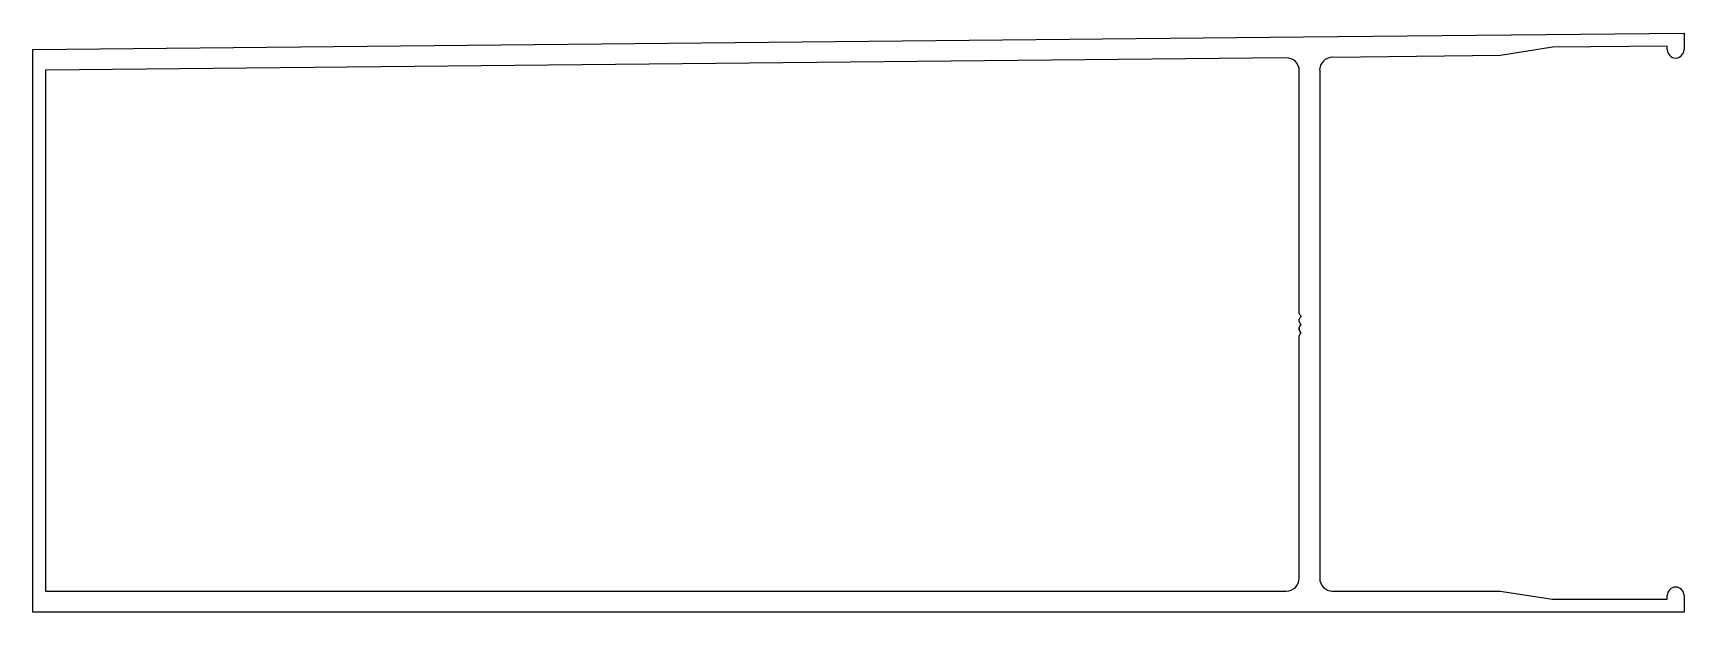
# Model space of a CAD drawing. Header units: inches. Extents: x -89 to 113, y 5 to 76.
import ezdxf

# ---------------------------------------------------------------- set-up
doc = ezdxf.new("R2010")
doc.units = ezdxf.units.IN
doc.header["$MEASUREMENT"] = 0
doc.layers.add('1', color=7, linetype='Continuous')
doc.layers.add('R-SWTS-DET1', color=1, linetype='Continuous')

msp = doc.modelspace()

# ---------------------------------------------------------------- linework, layer by layer
at = {"layer": '1', "color": 6, "linetype": 'Continuous'}
for p, q in [((64.04, 72.92), (-87.31, 71.4)), ((-87.31, 71.4), (-87.31, 7.81)), ((65.65, 41.71), (65.65, 71.33)), ((65.65, 40.71), (65.65, 41)), ((65.89, 41.36), (65.72, 41.53)), ((65.72, 41.18), (65.89, 41.35)), ((65.89, 40.36), (65.72, 40.53)), ((65.72, 40.18), (65.89, 40.35)), ((65.65, 39.71), (65.65, 40)), ((65.65, 40), (65.65, 39.71)), ((65.65, 39.71), (65.65, 40)), ((65.65, 40), (65.65, 39.71)), ((65.65, 39.71), (65.65, 40)), ((65.65, 9.39), (65.65, 39)), ((65.65, 39), (65.65, 39)), ((65.89, 39.36), (65.72, 39.54)), ((65.72, 39.18), (65.89, 39.35)), ((-87.31, 7.81), (64.07, 7.81))]:
    msp.add_line(p, q, dxfattribs=at)
for centre, radius, start, end in [((64.06, 71.33), 1.59, 0, 90.5729), ((65.9, 41.71), 0.25, 180, 225), ((65.9, 41), 0.25, 135, 180), ((65.9, 40.71), 0.25, 180, 225), ((65.89, 41.36), 0.008, 315, 45), ((65.89, 40.36), 0.008, 315, 45), ((65.9, 40), 0.25, 135, 180), ((65.9, 39.71), 0.25, 180, 225), ((65.9, 39), 0.25, 135, 180), ((65.89, 39.36), 0.008, 315, 45), ((64.07, 9.39), 1.57, 270, 360)]:
    msp.add_arc(centre, radius, start, end, dxfattribs=at)
at = {"layer": 'R-SWTS-DET1', "color": 4, "linetype": 'Continuous'}
for p, q in [((-88.84, 73.93), (66.16, 75.48)), ((66.16, 75.48), (112.59, 75.94)), ((112.59, 75.94), (112.59, 73.91)), ((-88.84, 5.27), (-88.84, 73.93)), ((90.21, 73.18), (69.71, 72.97)), ((96.55, 74.21), (90.21, 73.18)), ((110.55, 74.35), (96.55, 74.21)), ((110.55, 73.91), (110.55, 74.35)), ((68.14, 71.39), (68.14, 37.02)), ((68.14, 37.02), (68.14, 9.39)), ((69.71, 7.81), (90.18, 7.81)), ((90.18, 7.81), (96.53, 6.85)), ((96.53, 6.85), (110.55, 6.85)), ((110.55, 6.85), (110.55, 7.3)), ((112.59, 7.3), (112.59, 5.27)), ((-17.69, 5.27), (-88.84, 5.27)), ((66.15, 5.27), (-17.69, 5.27)), ((112.59, 5.27), (66.15, 5.27))]:
    msp.add_line(p, q, dxfattribs=at)
for centre, radius, start, end in [((69.72, 71.39), 1.59, 90.5729, 180), ((111.57, 73.91), 1.02, 180, 0), ((69.71, 9.39), 1.57, 180, 270), ((111.57, 7.3), 1.02, 0, 180)]:
    msp.add_arc(centre, radius, start, end, dxfattribs=at)

doc.saveas('drawing.dxf')
